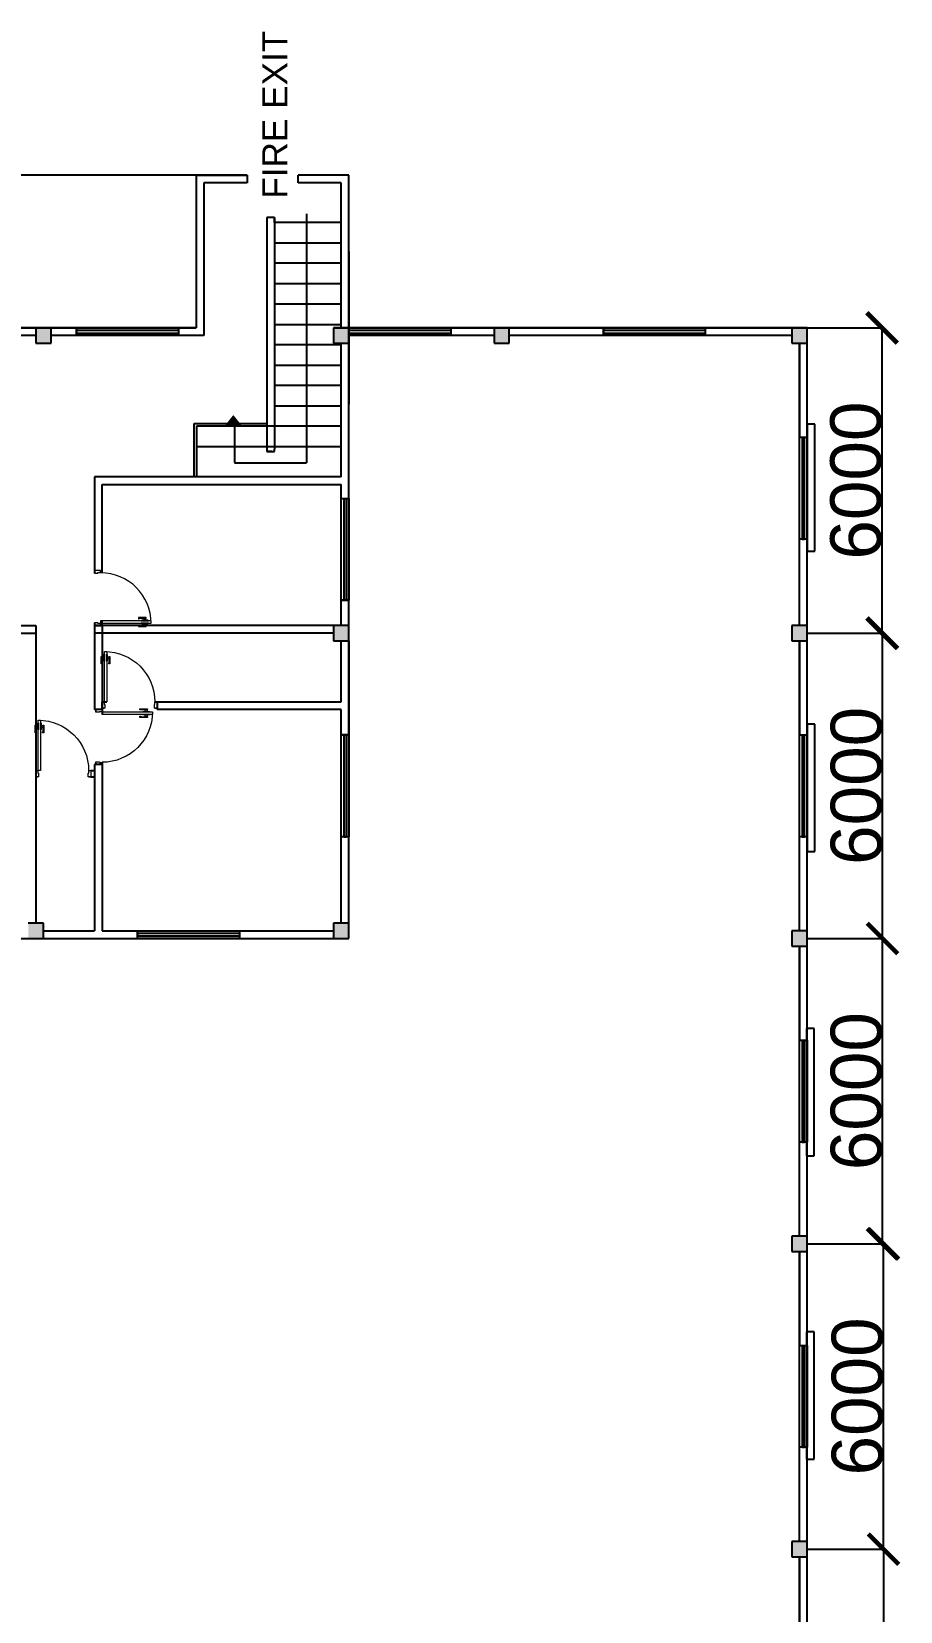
# Model space of a CAD drawing. Header units: millimetres. Extents: x 3339 to 2017737, y 4955 to 2748989.
# Drawn here: x 1226471 to 1243536, y 1701304 to 1732353 of the extents above; entities that cross this region are included whole.
import ezdxf

# ---------------------------------------------------------------- set-up
doc = ezdxf.new("R2010")
doc.units = ezdxf.units.MM
doc.header["$LTSCALE"] = 30
doc.layers.add('A-DETL-GENF', color=92, linetype='Continuous', lineweight=13)
doc.layers.add('A-DOOR', color=31, linetype='Continuous', lineweight=13)
doc.styles.get("Standard").update_dxf_attribs({"font": 'arial.ttf'})
doc.dimstyles.new('ISO-25', dxfattribs={"dimtxt": 1000, "dimasz": 600, "dimexe": 1.25, "dimexo": 0.625, "dimtad": 1, "dimtxsty": 'Standard', "dimblk": 'ARCHTICK', "dimcen": 2.5, "dimclrd": 4, "dimadec": 0, "dimazin": 0, "dimtfac": 1, "dimtmove": 0, "dimatfit": 3, "dimfxl": 1, "dimarcsym": 0})

# ---------------------------------------------------------------- blocks, each defined once
blk = doc.blocks.new('_ArchTick')
at = {"color": 0, "linetype": 'ByBlock', "const_width": 0.15}
blk.add_lwpolyline([(-0.5, -0.5), (0.5, 0.5)], dxfattribs=at)
blk = doc.blocks.new('*D330')
at = {"color": 0, "lineweight": -2, "transparency": 16777216}
for p, q in [((1241705, 1702529), (1243205, 1702529)), ((1241705, 1696529), (1243205, 1696529))]:
    blk.add_line(p, q, dxfattribs=at)
at = {"color": 4, "lineweight": -2, "transparency": 16777216}
blk.add_line((1243204, 1702529), (1243204, 1696529), dxfattribs=at)
at = {"layer": 'Defpoints', "color": 0, "transparency": 16777216}
for p in [(1241704, 1702529), (1241704, 1696529), (1243204, 1696529)]:
    blk.add_point(p, dxfattribs=at)
at = {"color": 4, "lineweight": -2, "transparency": 16777216, "xscale": 600, "yscale": 600, "zscale": 600}
for p, rotation in [((1243204, 1702529), 90), ((1243204, 1696529), 270)]:
    blk.add_blockref('_ArchTick', p, dxfattribs=dict(at, rotation=rotation))
at = {"color": 0, "transparency": 16777216, "insert": (1242693, 1699529), "char_height": 1000, "attachment_point": 5, "rotation": 90}
blk.add_mtext('6000', dxfattribs=at)
blk = doc.blocks.new('*D331')
at = {"color": 0, "lineweight": -2, "transparency": 16777216}
for p, q in [((1241705, 1708529), (1243205, 1708529)), ((1241705, 1702529), (1243205, 1702529))]:
    blk.add_line(p, q, dxfattribs=at)
at = {"color": 4, "lineweight": -2, "transparency": 16777216}
blk.add_line((1243204, 1702529), (1243204, 1708529), dxfattribs=at)
at = {"layer": 'Defpoints', "color": 0, "transparency": 16777216}
for p in [(1241704, 1708529), (1243204, 1708529), (1241704, 1702529)]:
    blk.add_point(p, dxfattribs=at)
at = {"color": 4, "lineweight": -2, "transparency": 16777216, "xscale": 600, "yscale": 600, "zscale": 600}
for p, rotation in [((1243204, 1708529), 90), ((1243204, 1702529), 270)]:
    blk.add_blockref('_ArchTick', p, dxfattribs=dict(at, rotation=rotation))
at = {"color": 0, "transparency": 16777216, "insert": (1242693, 1705529), "char_height": 1000, "attachment_point": 5, "rotation": 90}
blk.add_mtext('6000', dxfattribs=at)
blk = doc.blocks.new('*D332')
at = {"color": 0, "lineweight": -2, "transparency": 16777216}
for p, q in [((1241705, 1714529), (1243186, 1714529)), ((1241705, 1708529), (1243186, 1708529))]:
    blk.add_line(p, q, dxfattribs=at)
at = {"color": 4, "lineweight": -2, "transparency": 16777216}
blk.add_line((1243185, 1708529), (1243185, 1714529), dxfattribs=at)
at = {"layer": 'Defpoints', "color": 0, "transparency": 16777216}
for p in [(1241704, 1714529), (1243185, 1714529), (1241704, 1708529)]:
    blk.add_point(p, dxfattribs=at)
at = {"color": 4, "lineweight": -2, "transparency": 16777216, "xscale": 600, "yscale": 600, "zscale": 600}
for p, rotation in [((1243185, 1714529), 90), ((1243185, 1708529), 270)]:
    blk.add_blockref('_ArchTick', p, dxfattribs=dict(at, rotation=rotation))
at = {"color": 0, "transparency": 16777216, "insert": (1242673, 1711529), "char_height": 1000, "attachment_point": 5, "rotation": 90}
blk.add_mtext('6000', dxfattribs=at)
blk = doc.blocks.new('*D333')
at = {"color": 0, "lineweight": -2, "transparency": 16777216}
for p, q in [((1241705, 1720529), (1243186, 1720529)), ((1241705, 1714529), (1243186, 1714529))]:
    blk.add_line(p, q, dxfattribs=at)
at = {"color": 4, "lineweight": -2, "transparency": 16777216}
blk.add_line((1243185, 1714529), (1243185, 1720529), dxfattribs=at)
at = {"layer": 'Defpoints', "color": 0, "transparency": 16777216}
for p in [(1241704, 1720529), (1243185, 1720529), (1241704, 1714529)]:
    blk.add_point(p, dxfattribs=at)
at = {"color": 4, "lineweight": -2, "transparency": 16777216, "xscale": 600, "yscale": 600, "zscale": 600}
for p, rotation in [((1243185, 1720529), 90), ((1243185, 1714529), 270)]:
    blk.add_blockref('_ArchTick', p, dxfattribs=dict(at, rotation=rotation))
at = {"color": 0, "transparency": 16777216, "insert": (1242674, 1717529), "char_height": 1000, "attachment_point": 5, "rotation": 90}
blk.add_mtext('6000', dxfattribs=at)
blk = doc.blocks.new('*D334')
at = {"color": 0, "lineweight": -2, "transparency": 16777216}
for p, q in [((1241705, 1726529), (1243177, 1726529)), ((1241705, 1720529), (1243177, 1720529))]:
    blk.add_line(p, q, dxfattribs=at)
at = {"color": 4, "lineweight": -2, "transparency": 16777216}
blk.add_line((1243176, 1720529), (1243176, 1726529), dxfattribs=at)
at = {"layer": 'Defpoints', "color": 0, "transparency": 16777216}
for p in [(1241704, 1726529), (1243176, 1726529), (1241704, 1720529)]:
    blk.add_point(p, dxfattribs=at)
at = {"color": 4, "lineweight": -2, "transparency": 16777216, "xscale": 600, "yscale": 600, "zscale": 600}
for p, rotation in [((1243176, 1726529), 90), ((1243176, 1720529), 270)]:
    blk.add_blockref('_ArchTick', p, dxfattribs=dict(at, rotation=rotation))
at = {"color": 0, "transparency": 16777216, "insert": (1242665, 1723529), "char_height": 1000, "attachment_point": 5, "rotation": 90}
blk.add_mtext('6000', dxfattribs=at)
blk = doc.blocks.new('D4')
at = {"layer": 'A-DETL-GENF'}
for p, q in [((-1072, -29), (-1072, -112)), ((-1052, -29), (-1072, -29)), ((-1060, -41), (-1072, -30)), ((-1072, -112), (-1060, -112)), ((-1059, -112), (-1072, -112)), ((-1072, -112), (-1072, -150)), ((-1072, -150), (-1059, -150)), ((-1060, -112), (-1060, -41)), ((-1060, -41), (-1052, -41)), ((-1059, -150), (-1059, -112)), ((-1059, -115), (-1059, -147)), ((-1027, -115), (-1059, -115)), ((-1059, -147), (-1027, -147)), ((-1052, -41), (-1052, -29)), ((-1021, -74), (-1027, -80)), ((-1027, -80), (-1027, -182)), ((-1027, -147), (-1027, -115)), ((-1027, -182), (-1021, -188)), ((-1021, -188), (-1021, -74)), ((-974, -80), (-981, -74)), ((-981, -74), (-981, -188)), ((-981, -188), (-974, -182)), ((-974, -182), (-974, -80)), ((-943, -115), (-974, -115)), ((-974, -115), (-974, -147)), ((-974, -147), (-943, -147)), ((-930, -29), (-949, -29)), ((-949, -29), (-949, -41)), ((-949, -41), (-941, -41)), ((-943, -112), (-943, -150)), ((-930, -112), (-943, -112)), ((-943, -147), (-943, -115)), ((-943, -150), (-930, -150)), ((-941, -41), (-930, -30)), ((-941, -41), (-941, -112)), ((-941, -112), (-930, -112)), ((-930, -112), (-930, -29)), ((-930, -150), (-930, -112))]:
    blk.add_line(p, q, dxfattribs=at)
at = {"layer": 'A-DOOR', "lineweight": 18}
for p, q in [((-1059, 683), (-1024, 683)), ((-1014, 683), (-1059, 683)), ((-1059, 683), (-1059, 583)), ((-1059, 583), (-1024, 583)), ((-1024, 583), (-1024, 626)), ((-1024, 626), (-1014, 626)), ((-981, 583), (-1021, 583)), ((-1021, 583), (-1021, -231)), ((-1014, 626), (-1014, 683)), ((-981, -231), (-981, 583)), ((-169, 683), (-214, 683)), ((-214, 683), (-214, 626)), ((-214, 626), (-204, 626)), ((-204, 683), (-169, 683)), ((-204, 626), (-204, 583)), ((-204, 583), (-169, 583)), ((-169, 583), (-169, 683)), ((-1021, -231), (-981, -231))]:
    blk.add_line(p, q, dxfattribs=at)
at = {"layer": 'A-DOOR'}
blk.add_arc((-1021, 583), 814, 270, 0, dxfattribs=at)

msp = doc.modelspace()

# ---------------------------------------------------------------- hatches: boundary and pattern name
at = {"true_color": 0xf8d731}
h = msp.add_hatch(color=40, dxfattribs=at)
h.dxf.hatch_style = 1
h.paths.add_polyline_path([(1209004.084, 1726528.947), (1208854.084, 1726528.947), (1208704.084, 1726528.947), (1208704.084, 1726228.947), (1209004.084, 1726228.947)])
h.paths.add_polyline_path([(1214854.084, 1726528.947), (1214704.084, 1726528.947), (1214554.084, 1726528.947), (1214554.084, 1726378.947), (1214554.084, 1726228.947), (1214854.084, 1726228.947)])
h.paths.add_polyline_path([(1220854.084, 1726528.947), (1220704.084, 1726528.947), (1220554.084, 1726528.947), (1220554.084, 1726378.947), (1220554.084, 1726228.947), (1220854.084, 1726228.947)])
h.paths.add_polyline_path([(1220854.084, 1720678.947), (1220704.084, 1720678.947), (1220554.084, 1720678.947), (1220554.084, 1720528.947), (1220554.084, 1720378.947), (1220854.084, 1720378.947)])
h.paths.add_polyline_path([(1226854.084, 1726528.947), (1226704.084, 1726528.947), (1226554.084, 1726528.947), (1226554.084, 1726378.947), (1226554.084, 1726228.947), (1226854.084, 1726228.947)])
h.paths.add_polyline_path([(1232704.084, 1726528.947), (1232554.084, 1726528.947), (1232404.084, 1726528.947), (1232404.084, 1726378.947), (1232404.084, 1726228.947), (1232704.084, 1726228.947)])
h.paths.add_polyline_path([(1235854.084, 1726528.947), (1235704.084, 1726528.947), (1235554.084, 1726528.947), (1235554.084, 1726228.947), (1235854.084, 1726228.947)])
h.paths.add_polyline_path([(1241704.084, 1726528.947), (1241554.084, 1726528.947), (1241404.084, 1726528.947), (1241404.084, 1726378.947), (1241404.084, 1726228.947), (1241704.084, 1726228.947)])
h.paths.add_polyline_path([(1241704.084, 1720678.947), (1241554.084, 1720678.947), (1241404.084, 1720678.947), (1241404.084, 1720528.947), (1241404.084, 1720378.947), (1241704.084, 1720378.947)])
h.paths.add_polyline_path([(1232704.084, 1714828.947), (1232554.084, 1714828.947), (1232404.084, 1714828.947), (1232404.084, 1714678.947), (1232404.084, 1714528.947), (1232704.084, 1714528.947)])
h.paths.add_polyline_path([(1226704.084, 1714828.947), (1226554.084, 1714828.947), (1226404.084, 1714828.947), (1226404.084, 1714678.947), (1226404.084, 1714528.947), (1226704.084, 1714528.947)])
h.paths.add_polyline_path([(1220854.084, 1714828.947), (1220704.084, 1714828.947), (1220554.084, 1714828.947), (1220554.084, 1714528.947), (1220854.084, 1714528.947)])
h.paths.add_polyline_path([(1214854.084, 1714828.947), (1214704.084, 1714828.947), (1214554.084, 1714828.947), (1214554.084, 1714678.947), (1214554.084, 1714528.947), (1214854.084, 1714528.947)])
h.paths.add_polyline_path([(1209004.084, 1714828.947), (1208854.084, 1714828.947), (1208704.084, 1714828.947), (1208704.084, 1714678.947), (1208704.084, 1714528.947), (1209004.084, 1714528.947)])
h.paths.add_polyline_path([(1209004.084, 1720678.947), (1208854.084, 1720678.947), (1208704.084, 1720678.947), (1208704.084, 1720528.947), (1208704.084, 1720378.947), (1209004.084, 1720378.947)])
at = {"true_color": 0xcd2027}
h = msp.add_hatch(color=242, dxfattribs=at)
h.dxf.hatch_style = 1
h.paths.add_polyline_path([(1230433.577, 1724768.605), (1230433.577, 1724817.176), (1230263.577, 1724603.462), (1230433.577, 1724603.462)])
h.paths.add_polyline_path([(1230433.577, 1724817.176), (1230433.577, 1724768.605), (1230433.577, 1724603.462), (1230603.577, 1724603.462)])
at = {"true_color": 0xf8d731}
h = msp.add_hatch(color=40, dxfattribs=at)
h.dxf.hatch_style = 1
h.paths.add_polyline_path([(1232704.084, 1720678.947), (1232554.084, 1720678.947), (1232404.084, 1720678.947), (1232404.084, 1720528.947), (1232404.084, 1720378.947), (1232704.084, 1720378.947)])
h.paths.add_polyline_path([(1241704.084, 1714678.947), (1241554.084, 1714678.947), (1241404.084, 1714678.947), (1241404.084, 1714528.947), (1241404.084, 1714378.947), (1241704.084, 1714378.947)])
h.paths.add_polyline_path([(1241704.084, 1708678.947), (1241554.084, 1708678.947), (1241404.084, 1708678.947), (1241404.084, 1708378.947), (1241704.084, 1708378.947)])
h = msp.add_hatch(color=40, dxfattribs=at)
h.dxf.hatch_style = 1
h.paths.add_polyline_path([(1241704.084, 1702678.947), (1241554.084, 1702678.947), (1241404.084, 1702678.947), (1241404.084, 1702378.947), (1241704.084, 1702378.947)])
h.paths.add_polyline_path([(1241704.084, 1696678.947), (1241554.084, 1696678.947), (1241404.084, 1696678.947), (1241404.084, 1696528.947), (1241404.084, 1696378.947), (1241704.084, 1696378.947)])
h.paths.add_polyline_path([(1241704.084, 1690678.947), (1241554.084, 1690678.947), (1241404.084, 1690678.947), (1241404.084, 1690528.947), (1241404.084, 1690378.947), (1241704.084, 1690378.947)])
h.paths.add_polyline_path([(1241704.084, 1684678.947), (1241554.084, 1684678.947), (1241404.084, 1684678.947), (1241404.084, 1684528.947), (1241404.084, 1684378.947), (1241704.084, 1684378.947)])

# ---------------------------------------------------------------- linework, layer by layer
for p, q in [((1230704.084, 1729528.947), (1210354.084, 1729528.947)), ((1230704.084, 1729528.947), (1229704.084, 1729528.947)), ((1229704.084, 1729528.947), (1229704.084, 1726528.947)), ((1229704.084, 1729528.947), (1230704.084, 1729528.947)), ((1230704.084, 1729528.947), (1230704.084, 1729378.947)), ((1232704.084, 1729528.947), (1231704.084, 1729528.947)), ((1232704.084, 1729528.947), (1231704.084, 1729528.947)), ((1231704.084, 1729378.947), (1231704.084, 1729528.947)), ((1232704.084, 1726528.947), (1232704.084, 1729528.947)), ((1230704.084, 1729378.947), (1229854.084, 1729378.947)), ((1229854.084, 1729378.947), (1229854.084, 1726378.947)), ((1232554.084, 1729378.947), (1231704.084, 1729378.947)), ((1232554.084, 1726528.947), (1232554.084, 1729378.947)), ((1232704.084, 1726528.947), (1232704.084, 1728028.947)), ((1232704.084, 1728028.947), (1232704.084, 1725028.947)), ((1229704.084, 1726528.947), (1211704.084, 1726528.947)), ((1220704.084, 1726528.947), (1226704.084, 1726528.947)), ((1226554.084, 1726378.947), (1220854.084, 1726378.947)), ((1226554.084, 1726528.947), (1226554.084, 1726228.947)), ((1226854.084, 1726528.947), (1226554.084, 1726528.947)), ((1226554.084, 1726528.947), (1226554.084, 1726378.947)), ((1226704.084, 1726528.947), (1229704.084, 1726528.947)), ((1226854.084, 1726528.947), (1226704.084, 1726528.947)), ((1226854.084, 1726228.947), (1226854.084, 1726528.947)), ((1226854.084, 1726378.947), (1226854.084, 1726528.947)), ((1226854.084, 1726528.947), (1227354.084, 1726528.947)), ((1229854.084, 1726378.947), (1226854.084, 1726378.947)), ((1227354.084, 1726528.947), (1227354.084, 1726378.947)), ((1241704.084, 1726528.947), (1232404.084, 1726528.947)), ((1232404.084, 1726528.947), (1232704.084, 1726528.947)), ((1232404.084, 1726528.947), (1232404.084, 1726228.947)), ((1232704.084, 1726528.947), (1232404.084, 1726528.947)), ((1232404.084, 1726528.947), (1232404.084, 1726378.947)), ((1232704.084, 1726528.947), (1232554.084, 1726528.947)), ((1232704.084, 1725028.947), (1232704.084, 1726528.947)), ((1232704.084, 1726528.947), (1235704.084, 1726528.947)), ((1232704.084, 1714528.947), (1232704.084, 1726528.947)), ((1232704.084, 1726228.947), (1232704.084, 1726528.947)), ((1232704.084, 1726378.947), (1232704.084, 1726528.947)), ((1235554.084, 1726378.947), (1232704.084, 1726378.947)), ((1235554.084, 1726528.947), (1235554.084, 1726228.947)), ((1235854.084, 1726528.947), (1235554.084, 1726528.947)), ((1235554.084, 1726528.947), (1235554.084, 1726378.947)), ((1235704.084, 1726528.947), (1241704.084, 1726528.947)), ((1235854.084, 1726528.947), (1235704.084, 1726528.947)), ((1235704.084, 1726528.947), (1237704.084, 1726528.947)), ((1235854.084, 1726228.947), (1235854.084, 1726528.947)), ((1235854.084, 1726378.947), (1235854.084, 1726528.947)), ((1241404.084, 1726378.947), (1235854.084, 1726378.947)), ((1237704.084, 1726528.947), (1237704.084, 1726378.947)), ((1241404.084, 1726528.947), (1241404.084, 1726228.947)), ((1241704.084, 1726528.947), (1241404.084, 1726528.947)), ((1241404.084, 1726528.947), (1241404.084, 1726378.947)), ((1241704.084, 1726528.947), (1241554.084, 1726528.947)), ((1241704.084, 1663528.947), (1241704.084, 1726528.947)), ((1241704.084, 1720528.947), (1241704.084, 1726528.947)), ((1241704.084, 1720528.947), (1241704.084, 1726528.947)), ((1241704.084, 1726228.947), (1241704.084, 1726528.947)), ((1241704.084, 1726378.947), (1241704.084, 1726528.947)), ((1226554.084, 1726228.947), (1226854.084, 1726228.947)), ((1232404.084, 1726228.947), (1232704.084, 1726228.947)), ((1232554.084, 1723603.947), (1232554.084, 1726228.947)), ((1235554.084, 1726228.947), (1235854.084, 1726228.947)), ((1241404.084, 1726228.947), (1241704.084, 1726228.947)), ((1241554.084, 1720678.947), (1241554.084, 1726228.947)), ((1241554.084, 1726228.947), (1241554.084, 1724378.947)), ((1241702.521, 1724638.876), (1241702.521, 1722138.876)), ((1241852.521, 1724638.876), (1241702.521, 1724638.876)), ((1241702.521, 1724638.876), (1241702.521, 1724638.876)), ((1241852.521, 1722138.876), (1241852.521, 1724638.876)), ((1241554.084, 1724378.947), (1241704.084, 1724378.947)), ((1232554.084, 1723603.947), (1227704.084, 1723603.947)), ((1227704.084, 1723603.947), (1227704.084, 1723453.947)), ((1227704.084, 1723603.947), (1227704.084, 1721707.63)), ((1227704.084, 1723528.947), (1227704.084, 1723453.947)), ((1232704.084, 1723453.947), (1232704.084, 1723603.947)), ((1232704.084, 1720528.947), (1232704.084, 1723528.947)), ((1227854.084, 1723453.947), (1232554.084, 1723453.947)), ((1227854.084, 1721715.749), (1227854.084, 1723453.947)), ((1232554.084, 1720678.947), (1232554.084, 1723453.947)), ((1241702.521, 1722138.876), (1241852.521, 1722138.876)), ((1232554.084, 1720678.947), (1232554.084, 1721178.947)), ((1232554.084, 1721178.947), (1232704.084, 1721178.947)), ((1227704.084, 1720733.729), (1227704.084, 1720678.947)), ((1227854.084, 1720678.947), (1227854.084, 1720773.902)), ((1224280.828, 1720528.947), (1226554.084, 1720528.947)), ((1224308.318, 1720678.947), (1226554.084, 1720678.947)), ((1226554.084, 1720678.947), (1226554.084, 1714828.947)), ((1232704.084, 1720678.947), (1227704.084, 1720678.947)), ((1227704.084, 1720678.947), (1227704.084, 1719028.947)), ((1227704.084, 1720678.947), (1227854.084, 1720678.947)), ((1232404.084, 1720528.947), (1227704.084, 1720528.947)), ((1227854.084, 1720678.947), (1227854.084, 1718933.991)), ((1227854.084, 1720678.947), (1227854.084, 1719178.947)), ((1232404.084, 1720678.947), (1232404.084, 1720378.947)), ((1232704.084, 1720678.947), (1232404.084, 1720678.947)), ((1232404.084, 1720678.947), (1232404.084, 1720528.947)), ((1232704.084, 1720678.947), (1232554.084, 1720678.947)), ((1232704.084, 1720378.947), (1232704.084, 1720678.947)), ((1232704.084, 1720528.947), (1232704.084, 1720678.947)), ((1241404.084, 1720678.947), (1241404.084, 1720378.947)), ((1241704.084, 1720678.947), (1241404.084, 1720678.947)), ((1241404.084, 1720678.947), (1241404.084, 1720528.947)), ((1241704.084, 1720678.947), (1241554.084, 1720678.947)), ((1241704.084, 1720378.947), (1241704.084, 1720678.947)), ((1241704.084, 1720528.947), (1241704.084, 1720678.947)), ((1241704.084, 1714528.947), (1241704.084, 1720528.947)), ((1232404.084, 1720378.947), (1232704.084, 1720378.947)), ((1232554.084, 1719178.947), (1232554.084, 1720378.947)), ((1232704.084, 1720378.947), (1232704.084, 1718528.947)), ((1241404.084, 1720378.947), (1241704.084, 1720378.947)), ((1241554.084, 1714678.947), (1241554.084, 1720378.947)), ((1241554.084, 1720378.947), (1241554.084, 1718528.947)), ((1227854.084, 1719178.947), (1227948.816, 1719178.947)), ((1228891.066, 1719178.947), (1232554.084, 1719178.947)), ((1228937.327, 1719178.684), (1228937.327, 1719028.684)), ((1227854.084, 1719028.947), (1227704.084, 1719028.947)), ((1228742.617, 1719028.947), (1228599.779, 1719028.947)), ((1232554.084, 1719028.947), (1228937.327, 1719028.947)), ((1232554.084, 1714828.947), (1232554.084, 1719028.947)), ((1241702.521, 1718738.876), (1241702.521, 1716238.876)), ((1241852.521, 1718738.876), (1241702.521, 1718738.876)), ((1241702.521, 1718738.876), (1241702.521, 1718738.876)), ((1241852.521, 1716238.876), (1241852.521, 1718738.876)), ((1232704.084, 1718528.947), (1232554.084, 1718528.947)), ((1241554.084, 1718528.947), (1241704.084, 1718528.947)), ((1227704.084, 1717945.481), (1227704.084, 1714678.947)), ((1227854.084, 1717945.481), (1227704.084, 1717945.481)), ((1227854.084, 1717991.742), (1227854.084, 1714678.947)), ((1227637.549, 1717828.947), (1227702.549, 1717828.947)), ((1227637.549, 1717707.209), (1227704.084, 1717707.209)), ((1241702.521, 1716238.876), (1241852.521, 1716238.876)), ((1226704.084, 1714828.947), (1226404.084, 1714828.947)), ((1226704.084, 1714828.947), (1226554.084, 1714828.947)), ((1226704.084, 1714528.947), (1226704.084, 1714828.947)), ((1226704.084, 1714678.947), (1226704.084, 1714828.947)), ((1232404.084, 1714828.947), (1232404.084, 1714528.947)), ((1232704.084, 1714828.947), (1232404.084, 1714828.947)), ((1232404.084, 1714828.947), (1232404.084, 1714678.947)), ((1232704.084, 1714828.947), (1232554.084, 1714828.947)), ((1232704.084, 1714528.947), (1232704.084, 1714828.947)), ((1232704.084, 1714678.947), (1232704.084, 1714828.947)), ((1208704.084, 1714528.947), (1232704.084, 1714528.947)), ((1226404.084, 1714528.947), (1226704.084, 1714528.947)), ((1226704.084, 1714678.947), (1227704.084, 1714678.947)), ((1226704.084, 1714528.947), (1228554.084, 1714528.947)), ((1227854.084, 1714678.947), (1232404.084, 1714678.947)), ((1228554.084, 1714528.947), (1228554.084, 1714678.947)), ((1232404.084, 1714528.947), (1232704.084, 1714528.947)), ((1241404.084, 1714678.947), (1241404.084, 1714378.947)), ((1241704.084, 1714678.947), (1241404.084, 1714678.947)), ((1241404.084, 1714678.947), (1241404.084, 1714528.947)), ((1241704.084, 1714678.947), (1241554.084, 1714678.947)), ((1241704.084, 1714378.947), (1241704.084, 1714678.947)), ((1241704.084, 1714528.947), (1241704.084, 1714678.947)), ((1241704.084, 1708528.947), (1241704.084, 1714528.947)), ((1241404.084, 1714378.947), (1241704.084, 1714378.947)), ((1241554.084, 1708678.947), (1241554.084, 1714378.947)), ((1241554.084, 1714378.947), (1241554.084, 1712528.947)), ((1241692.521, 1712758.876), (1241692.521, 1710258.876)), ((1241842.521, 1712758.876), (1241692.521, 1712758.876)), ((1241692.521, 1712758.876), (1241692.521, 1712758.876)), ((1241842.521, 1710258.876), (1241842.521, 1712758.876)), ((1241554.084, 1712528.947), (1241704.084, 1712528.947)), ((1241692.521, 1710258.876), (1241842.521, 1710258.876)), ((1241404.084, 1708678.947), (1241404.084, 1708378.947)), ((1241704.084, 1708678.947), (1241404.084, 1708678.947)), ((1241404.084, 1708678.947), (1241404.084, 1708528.947)), ((1241704.084, 1708678.947), (1241554.084, 1708678.947)), ((1241704.084, 1708378.947), (1241704.084, 1708678.947)), ((1241704.084, 1708528.947), (1241704.084, 1708678.947)), ((1241404.084, 1708378.947), (1241704.084, 1708378.947)), ((1241554.084, 1702678.947), (1241554.084, 1708378.947)), ((1241554.084, 1708378.947), (1241554.084, 1706528.947)), ((1241704.084, 1702528.947), (1241704.084, 1708528.947)), ((1241692.521, 1706798.876), (1241692.521, 1704298.876)), ((1241842.521, 1706798.876), (1241692.521, 1706798.876)), ((1241692.521, 1706798.876), (1241692.521, 1706798.876)), ((1241842.521, 1704298.876), (1241842.521, 1706798.876)), ((1241554.084, 1706528.947), (1241704.084, 1706528.947)), ((1241692.521, 1704298.876), (1241842.521, 1704298.876)), ((1241404.084, 1702678.947), (1241404.084, 1702378.947)), ((1241704.084, 1702678.947), (1241404.084, 1702678.947)), ((1241404.084, 1702678.947), (1241404.084, 1702528.947)), ((1241704.084, 1702678.947), (1241554.084, 1702678.947)), ((1241704.084, 1702378.947), (1241704.084, 1702678.947)), ((1241704.084, 1702528.947), (1241704.084, 1702678.947)), ((1241704.084, 1696528.947), (1241704.084, 1702528.947)), ((1241404.084, 1702378.947), (1241704.084, 1702378.947)), ((1241554.084, 1696678.947), (1241554.084, 1702378.947)), ((1241554.084, 1702378.947), (1241554.084, 1700528.947))]:
    msp.add_line(p, q)
at = {"color": 242, "true_color": 0xcd2027}
for p, q in [((1231242.521, 1728698.876), (1231092.521, 1728698.876)), ((1231242.521, 1728698.876), (1231092.521, 1728698.876)), ((1231092.521, 1728698.876), (1231092.521, 1724098.876)), ((1231242.521, 1728698.876), (1231242.521, 1724148.876)), ((1231242.521, 1728598.876), (1231242.521, 1728698.876)), ((1232542.521, 1728598.876), (1231242.521, 1728598.876)), ((1231872.521, 1728768.876), (1231872.521, 1723879.823)), ((1231242.521, 1728198.876), (1232542.521, 1728198.876)), ((1232542.521, 1727798.876), (1231242.521, 1727798.876)), ((1231242.521, 1727398.876), (1232542.521, 1727398.876)), ((1232542.521, 1726998.876), (1231242.521, 1726998.876)), ((1231242.521, 1726598.876), (1232542.521, 1726598.876)), ((1232542.521, 1726198.876), (1231242.521, 1726198.876)), ((1231242.521, 1725798.876), (1232542.521, 1725798.876)), ((1232542.521, 1725398.876), (1231242.521, 1725398.876)), ((1231242.521, 1724998.876), (1232542.521, 1724998.876)), ((1229662.521, 1723598.876), (1229662.521, 1724648.876)), ((1229662.521, 1724648.876), (1231092.521, 1724648.876)), ((1232542.521, 1724598.876), (1229712.521, 1724598.876)), ((1229712.521, 1724598.876), (1229712.521, 1723598.876)), ((1230458.049, 1724603.026), (1230458.049, 1723881.989)), ((1229712.521, 1724198.876), (1232542.521, 1724198.876)), ((1231242.521, 1724098.876), (1231242.521, 1724148.876)), ((1230458.049, 1723880.224), (1231873.869, 1723880.224)), ((1231192.521, 1724098.876), (1231092.521, 1724098.876)), ((1231092.521, 1724098.876), (1231192.521, 1724098.876)), ((1231192.521, 1724098.876), (1231242.521, 1724098.876))]:
    msp.add_line(p, q, dxfattribs=at)
at = {"color": 9, "true_color": 0xafd9aa}
for p, q in [((1227354.084, 1726378.947), (1227354.084, 1726528.947)), ((1227354.084, 1726528.947), (1229354.084, 1726528.947)), ((1229354.084, 1726478.947), (1227354.084, 1726478.947)), ((1227354.084, 1726478.947), (1227354.084, 1726428.947)), ((1227354.084, 1726428.947), (1229354.084, 1726428.947)), ((1228354.084, 1726378.947), (1227354.084, 1726378.947)), ((1229354.084, 1726378.947), (1228354.084, 1726378.947)), ((1229354.084, 1726528.947), (1229354.084, 1726378.947)), ((1229354.084, 1726528.947), (1229354.084, 1726478.947)), ((1232704.084, 1726378.947), (1232704.084, 1726528.947)), ((1232704.084, 1726528.947), (1234704.084, 1726528.947)), ((1234704.084, 1726478.947), (1232704.084, 1726478.947)), ((1232704.084, 1726478.947), (1232704.084, 1726428.947)), ((1232704.084, 1726428.947), (1234704.084, 1726428.947)), ((1233704.084, 1726378.947), (1232704.084, 1726378.947)), ((1234704.084, 1726378.947), (1233704.084, 1726378.947)), ((1234704.084, 1726528.947), (1234704.084, 1726378.947)), ((1234704.084, 1726528.947), (1234704.084, 1726478.947)), ((1237704.084, 1726378.947), (1237704.084, 1726528.947)), ((1237704.084, 1726528.947), (1239704.084, 1726528.947)), ((1239704.084, 1726478.947), (1237704.084, 1726478.947)), ((1237704.084, 1726478.947), (1237704.084, 1726428.947)), ((1237704.084, 1726428.947), (1239704.084, 1726428.947)), ((1238704.084, 1726378.947), (1237704.084, 1726378.947)), ((1239704.084, 1726378.947), (1238704.084, 1726378.947)), ((1239704.084, 1726528.947), (1239704.084, 1726378.947)), ((1239704.084, 1726528.947), (1239704.084, 1726478.947)), ((1241554.084, 1724378.947), (1241704.084, 1724378.947)), ((1241554.084, 1722378.947), (1241554.084, 1724378.947)), ((1241554.084, 1724378.947), (1241604.084, 1724378.947)), ((1241604.084, 1724378.947), (1241604.084, 1722378.947)), ((1241654.084, 1722378.947), (1241654.084, 1724378.947)), ((1241704.084, 1724378.947), (1241704.084, 1723378.947)), ((1241704.084, 1723378.947), (1241704.084, 1722378.947)), ((1232554.084, 1723178.947), (1232704.084, 1723178.947)), ((1232554.084, 1721178.947), (1232554.084, 1723178.947)), ((1232554.084, 1723178.947), (1232604.084, 1723178.947)), ((1232604.084, 1723178.947), (1232604.084, 1721178.947)), ((1232654.084, 1721178.947), (1232654.084, 1723178.947)), ((1232704.084, 1723178.947), (1232704.084, 1722178.947)), ((1241704.084, 1722378.947), (1241554.084, 1722378.947)), ((1241604.084, 1722378.947), (1241654.084, 1722378.947)), ((1232704.084, 1722178.947), (1232704.084, 1721178.947)), ((1232704.084, 1721178.947), (1232554.084, 1721178.947)), ((1232604.084, 1721178.947), (1232654.084, 1721178.947)), ((1232554.084, 1718528.947), (1232704.084, 1718528.947)), ((1232554.084, 1716528.947), (1232554.084, 1718528.947)), ((1232554.084, 1718528.947), (1232604.084, 1718528.947)), ((1232604.084, 1718528.947), (1232604.084, 1716528.947)), ((1232654.084, 1716528.947), (1232654.084, 1718528.947)), ((1232704.084, 1718528.947), (1232704.084, 1717528.947)), ((1241554.084, 1718528.947), (1241704.084, 1718528.947)), ((1241554.084, 1716528.947), (1241554.084, 1718528.947)), ((1241554.084, 1718528.947), (1241604.084, 1718528.947)), ((1241604.084, 1718528.947), (1241604.084, 1716528.947)), ((1241654.084, 1716528.947), (1241654.084, 1718528.947)), ((1241704.084, 1718528.947), (1241704.084, 1717528.947)), ((1232704.084, 1717528.947), (1232704.084, 1716528.947)), ((1241704.084, 1717528.947), (1241704.084, 1716528.947)), ((1232704.084, 1716528.947), (1232554.084, 1716528.947)), ((1232604.084, 1716528.947), (1232654.084, 1716528.947)), ((1241704.084, 1716528.947), (1241554.084, 1716528.947)), ((1241604.084, 1716528.947), (1241654.084, 1716528.947)), ((1228554.084, 1714528.947), (1228554.084, 1714678.947)), ((1228554.084, 1714678.947), (1230554.084, 1714678.947)), ((1230554.084, 1714628.947), (1228554.084, 1714628.947)), ((1228554.084, 1714628.947), (1228554.084, 1714578.947)), ((1228554.084, 1714578.947), (1230554.084, 1714578.947)), ((1229554.084, 1714528.947), (1228554.084, 1714528.947)), ((1230554.084, 1714528.947), (1229554.084, 1714528.947)), ((1230554.084, 1714678.947), (1230554.084, 1714528.947)), ((1230554.084, 1714678.947), (1230554.084, 1714628.947)), ((1241554.084, 1712528.947), (1241704.084, 1712528.947)), ((1241554.084, 1710528.947), (1241554.084, 1712528.947)), ((1241554.084, 1712528.947), (1241604.084, 1712528.947)), ((1241604.084, 1712528.947), (1241604.084, 1710528.947)), ((1241654.084, 1710528.947), (1241654.084, 1712528.947)), ((1241704.084, 1712528.947), (1241704.084, 1711528.947)), ((1241704.084, 1711528.947), (1241704.084, 1710528.947)), ((1241704.084, 1710528.947), (1241554.084, 1710528.947)), ((1241604.084, 1710528.947), (1241654.084, 1710528.947)), ((1241554.084, 1706528.947), (1241704.084, 1706528.947)), ((1241554.084, 1704528.947), (1241554.084, 1706528.947)), ((1241554.084, 1706528.947), (1241604.084, 1706528.947)), ((1241604.084, 1706528.947), (1241604.084, 1704528.947)), ((1241654.084, 1704528.947), (1241654.084, 1706528.947)), ((1241704.084, 1706528.947), (1241704.084, 1705528.947)), ((1241704.084, 1705528.947), (1241704.084, 1704528.947)), ((1241704.084, 1704528.947), (1241554.084, 1704528.947)), ((1241604.084, 1704528.947), (1241654.084, 1704528.947))]:
    msp.add_line(p, q, dxfattribs=at)

# ---------------------------------------------------------------- block references
at = {"layer": 'A-DOOR', "yscale": 1.217377047422565, "zscale": 1.217377047422565}
for p, xscale, rotation in [((1228535.634, 1721967.91), 1.217377047422565, 90.00000000000001), ((1229142.824, 1719888.497), -1.217377047422565, 180), ((1228563.896, 1717739.984), -1.217377047422565, 90), ((1227843.047, 1718538.76), -1.217377047422565, 180)]:
    msp.add_blockref('D4', p, dxfattribs=dict(at, xscale=xscale, rotation=rotation))

# ---------------------------------------------------------------- texts
msp.add_text('FIRE EXIT', height=494.3593, rotation=90).set_placement((1231496.88, 1729068.876))

# ---------------------------------------------------------------- dimensions: what is measured, and where the dimension line sits
for base, p1, p2, picture, middle in [((1243175.8, 1726528.947), (1241704.084, 1720528.947), (1241704.084, 1726528.947), '*D334', (1242664.602, 1723528.947)), ((1243185.094, 1720528.947), (1241704.084, 1714528.947), (1241704.084, 1720528.947), '*D333', (1242673.896, 1717528.947)), ((1243184.58, 1714528.947), (1241704.084, 1708528.947), (1241704.084, 1714528.947), '*D332', (1242673.382, 1711528.947)), ((1243204.084, 1708528.947), (1241704.084, 1702528.947), (1241704.084, 1708528.947), '*D331', (1242692.886, 1705528.947)), ((1243204.076, 1696528.947), (1241704.084, 1702528.947), (1241704.084, 1696528.947), '*D330', (1242692.878, 1699528.947))]:
    dim = msp.add_linear_dim(base=base, p1=p1, p2=p2, angle=90, dimstyle='ISO-25')
    dim.commit()
    dim.dimension.update_dxf_attribs({"geometry": picture, "text_midpoint": middle})

doc.saveas('drawing.dxf')
